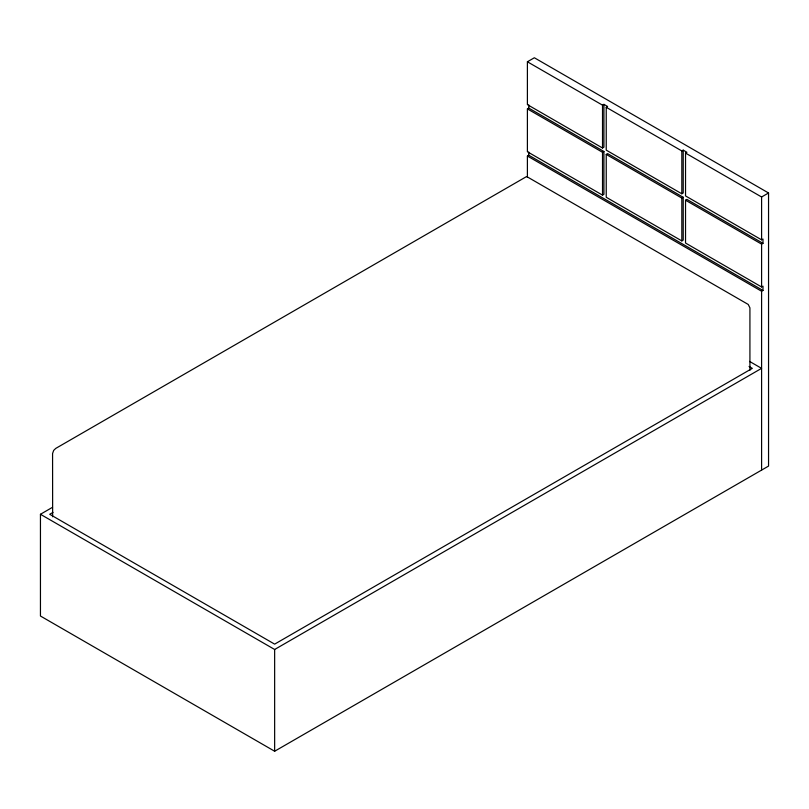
<?xml version="1.0" encoding="UTF-8"?>
<svg xmlns="http://www.w3.org/2000/svg" width="809" height="809" viewBox="0 0 809 809"><rect width="100%" height="100%" fill="white"/><g stroke="black" fill="none" stroke-linecap="round" stroke-linejoin="round"><path stroke-width="1.21" d="M527.397 61.777L602.523 105.16L603.918 104.351L603.918 147.198L602.523 147.996L527.397 104.624L527.397 61.777L534.355 57.763L768.55 192.977L768.55 466.085L274.645 751.237L40.45 616.023L40.45 514.281L52.484 507.324M527.397 108.902L528.783 108.103L603.918 151.475L603.918 194.322L602.523 195.121L527.397 151.748L527.397 108.902L602.523 152.284L603.918 151.475M606.234 107.294L681.825 150.939L683.221 150.14L683.221 192.977L681.825 193.786L606.234 150.14L606.234 107.294L607.63 106.495L603.918 104.351M527.397 177.444L527.397 156.026L528.783 155.227L762.988 290.441L762.988 286.153L761.593 286.962L685.536 243.044L685.536 200.207L686.932 199.408L762.988 243.317L762.988 239.029L761.593 239.838L685.536 195.92L685.536 153.083L686.932 152.284L683.221 150.14M526.497 176.605L55.75 448.408L53.667 450.411L52.575 453.525L52.646 516.789M606.234 154.418L607.63 153.619L683.221 197.265L683.221 240.101L681.825 240.91L606.234 197.265L606.234 154.418L681.825 198.063L683.221 197.265M53 512.38L49.723 514.281L274.645 644.136L752.319 368.358L749.043 366.467M685.536 153.083L761.593 196.992L768.55 192.977M685.536 200.207L761.593 244.116L762.988 243.317M527.397 156.026L761.593 291.24L762.988 290.441M40.45 514.281L274.645 649.485L761.593 368.358L749.559 361.401M527.023 176.736L748.244 304.457L749.923 307.855L749.923 370.31M761.593 196.992L761.593 239.838M761.593 244.116L761.593 286.962M761.593 291.24L761.593 470.1M681.825 150.939L681.825 193.786M681.825 198.063L681.825 240.91M602.523 105.16L602.523 147.996M602.523 152.284L602.523 195.121M528.783 104.887L528.783 108.103M528.783 152.011L528.783 155.227M274.645 649.485L274.645 751.237"/></g></svg>
